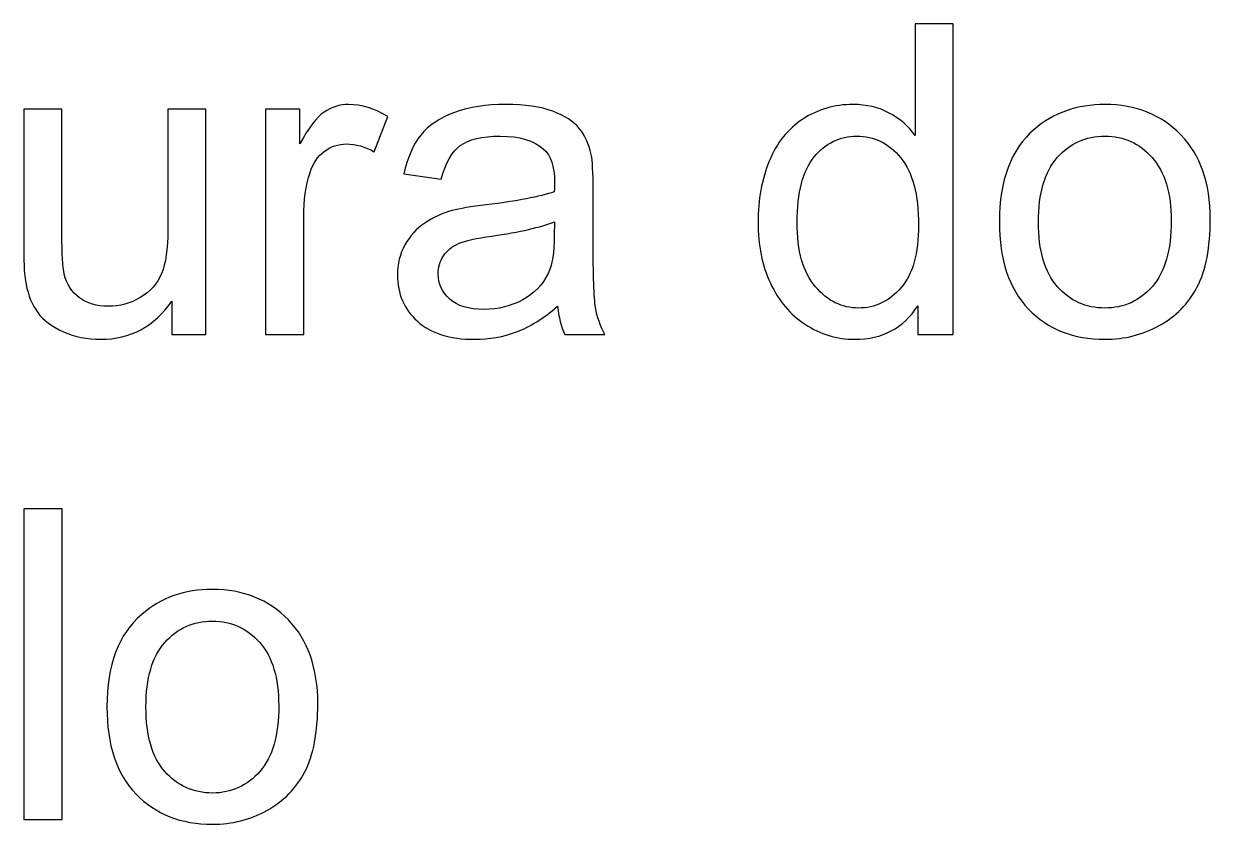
# Model space of a CAD drawing. Header units: millimetres. Extents: x -300 to 279, y -192 to 238.
# Drawn here: x -112.56 to -77.83, y 144.57 to 167.99 of the extents above; entities that cross this region are included whole.
import ezdxf

# ---------------------------------------------------------------- set-up
doc = ezdxf.new("R2010")
doc.units = ezdxf.units.MM
doc.layers.add('CAMADA_1', color=7, linetype='CONTINUOUS')

msp = doc.modelspace()

# ---------------------------------------------------------------- linework, layer by layer
at = {"layer": 'CAMADA_1', "color": 250}
for points, knots in [([(-86.3954, 158.8961), (-86.3954, 158.8961), (-86.3954, 159.7322), (-86.3954, 159.7322), (-86.8124, 159.0824), (-87.4262, 158.7564), (-88.2369, 158.7564), (-88.7618, 158.7564), (-89.2444, 158.9003), (-89.6826, 159.1903), (-90.1228, 159.4782), (-90.4636, 159.8825), (-90.707, 160.3989), (-90.9483, 160.9175), (-91.069, 161.5123), (-91.069, 162.1854), (-91.069, 162.8416), (-90.9589, 163.4364), (-90.7409, 163.9719), (-90.5208, 164.5053), (-90.1927, 164.9159), (-89.7545, 165.1995), (-89.3185, 165.4853), (-88.8274, 165.6271), (-88.2877, 165.6271), (-87.8898, 165.6271), (-87.5363, 165.5424), (-87.2272, 165.3752), (-86.9182, 165.208), (-86.6663, 164.9879), (-86.4716, 164.7191), (-86.4716, 164.7191), (-86.4716, 167.9893), (-86.4716, 167.9893), (-86.4716, 167.9893), (-85.354, 167.9893), (-85.354, 167.9893), (-85.354, 167.9893), (-85.354, 158.8961), (-85.354, 158.8961), (-85.354, 158.8961), (-86.3954, 158.8961), (-86.3954, 158.8961)], [0, 0, 0, 0, 0.0714286, 0.0714286, 0.0714286, 0.1428571, 0.1428571, 0.1428571, 0.2142857, 0.2142857, 0.2142857, 0.2857143, 0.2857143, 0.2857143, 0.3571429, 0.3571429, 0.3571429, 0.4285714, 0.4285714, 0.4285714, 0.5, 0.5, 0.5, 0.5714286, 0.5714286, 0.5714286, 0.6428571, 0.6428571, 0.6428571, 0.7142857, 0.7142857, 0.7142857, 0.7857143, 0.7857143, 0.7857143, 0.8571429, 0.8571429, 0.8571429, 0.9285714, 0.9285714, 0.9285714, 1, 1, 1, 1]), ([(-108.2288, 158.8961), (-108.2288, 158.8961), (-108.2288, 159.8761), (-108.2288, 159.8761), (-108.741, 159.1289), (-109.4353, 158.7564), (-110.3137, 158.7564), (-110.7011, 158.7564), (-111.063, 158.8305), (-111.3996, 158.9787), (-111.7361, 159.1289), (-111.9859, 159.3152), (-112.1489, 159.5396), (-112.3118, 159.7661), (-112.4261, 160.0412), (-112.4918, 160.3672), (-112.5362, 160.5873), (-112.5595, 160.9345), (-112.5595, 161.4086), (-112.5595, 161.4086), (-112.5595, 165.4874), (-112.5595, 165.4874), (-112.5595, 165.4874), (-111.4419, 165.4874), (-111.4419, 165.4874), (-111.4419, 165.4874), (-111.4419, 161.8404), (-111.4419, 161.8404), (-111.4419, 161.2583), (-111.4186, 160.8646), (-111.3742, 160.6635), (-111.3043, 160.3693), (-111.1561, 160.1407), (-110.9275, 159.9735), (-110.7011, 159.8063), (-110.4217, 159.7216), (-110.0872, 159.7216), (-109.7528, 159.7216), (-109.4395, 159.8063), (-109.1474, 159.9777), (-108.8553, 160.1492), (-108.6479, 160.3841), (-108.5251, 160.6783), (-108.4045, 160.9726), (-108.3431, 161.4022), (-108.3431, 161.9632), (-108.3431, 161.9632), (-108.3431, 165.4874), (-108.3431, 165.4874), (-108.3431, 165.4874), (-107.2255, 165.4874), (-107.2255, 165.4874), (-107.2255, 165.4874), (-107.2255, 158.8961), (-107.2255, 158.8961), (-107.2255, 158.8961), (-108.2288, 158.8961), (-108.2288, 158.8961)], [0, 0, 0, 0, 0.0526316, 0.0526316, 0.0526316, 0.1052632, 0.1052632, 0.1052632, 0.1578947, 0.1578947, 0.1578947, 0.2105263, 0.2105263, 0.2105263, 0.2631579, 0.2631579, 0.2631579, 0.3157895, 0.3157895, 0.3157895, 0.3684211, 0.3684211, 0.3684211, 0.4210526, 0.4210526, 0.4210526, 0.4736842, 0.4736842, 0.4736842, 0.5263158, 0.5263158, 0.5263158, 0.5789474, 0.5789474, 0.5789474, 0.6315789, 0.6315789, 0.6315789, 0.6842105, 0.6842105, 0.6842105, 0.7368421, 0.7368421, 0.7368421, 0.7894737, 0.7894737, 0.7894737, 0.8421053, 0.8421053, 0.8421053, 0.8947368, 0.8947368, 0.8947368, 0.9473684, 0.9473684, 0.9473684, 1, 1, 1, 1]), ([(-105.4835, 158.8961), (-105.4835, 158.8961), (-105.4835, 165.4874), (-105.4835, 165.4874), (-105.4835, 165.4874), (-104.4802, 165.4874), (-104.4802, 165.4874), (-104.4802, 165.4874), (-104.4802, 164.4778), (-104.4802, 164.4778), (-104.2241, 164.9455), (-103.987, 165.2546), (-103.769, 165.4027), (-103.551, 165.553), (-103.3118, 165.6271), (-103.0514, 165.6271), (-102.6747, 165.6271), (-102.2916, 165.5086), (-101.9021, 165.2736), (-101.9021, 165.2736), (-102.3, 164.2428), (-102.3, 164.2428), (-102.571, 164.3952), (-102.8419, 164.4714), (-103.1128, 164.4714), (-103.3562, 164.4714), (-103.5743, 164.3973), (-103.7669, 164.2513), (-103.9595, 164.1052), (-104.0971, 163.902), (-104.1796, 163.6417), (-104.3045, 163.2459), (-104.3659, 162.8119), (-104.3659, 162.3399), (-104.3659, 162.3399), (-104.3659, 158.8961), (-104.3659, 158.8961), (-104.3659, 158.8961), (-105.4835, 158.8961), (-105.4835, 158.8961)], [0, 0, 0, 0, 0.0769231, 0.0769231, 0.0769231, 0.1538462, 0.1538462, 0.1538462, 0.2307692, 0.2307692, 0.2307692, 0.3076923, 0.3076923, 0.3076923, 0.3846154, 0.3846154, 0.3846154, 0.4615385, 0.4615385, 0.4615385, 0.5384615, 0.5384615, 0.5384615, 0.6153846, 0.6153846, 0.6153846, 0.6923077, 0.6923077, 0.6923077, 0.7692308, 0.7692308, 0.7692308, 0.8461538, 0.8461538, 0.8461538, 0.9230769, 0.9230769, 0.9230769, 1, 1, 1, 1]), ([(-96.9364, 159.7216), (-97.3513, 159.3681), (-97.7513, 159.1205), (-98.1344, 158.9744), (-98.5175, 158.8284), (-98.9282, 158.7564), (-99.3684, 158.7564), (-100.0923, 158.7564), (-100.649, 158.9321), (-101.0385, 159.2856), (-101.428, 159.6369), (-101.6227, 160.0878), (-101.6227, 160.636), (-101.6227, 160.9577), (-101.5486, 161.252), (-101.4026, 161.5187), (-101.2544, 161.7854), (-101.0618, 161.997), (-100.8247, 162.1579), (-100.5855, 162.3188), (-100.3188, 162.4415), (-100.0204, 162.5241), (-99.8002, 162.5812), (-99.4679, 162.6363), (-99.0255, 162.6913), (-98.1238, 162.7971), (-97.4571, 162.9262), (-97.0316, 163.0744), (-97.0274, 163.2268), (-97.0253, 163.3242), (-97.0253, 163.3644), (-97.0253, 163.8174), (-97.1311, 164.137), (-97.3428, 164.3232), (-97.6285, 164.5751), (-98.054, 164.7), (-98.617, 164.7), (-99.1441, 164.7), (-99.5335, 164.6069), (-99.7833, 164.4227), (-100.0352, 164.2386), (-100.2193, 163.9126), (-100.34, 163.4427), (-100.34, 163.4427), (-101.4322, 163.5951), (-101.4322, 163.5951), (-101.3327, 164.0629), (-101.1697, 164.4418), (-100.9411, 164.7296), (-100.7125, 165.0175), (-100.3823, 165.2376), (-99.9505, 165.3943), (-99.5208, 165.5488), (-99.0192, 165.6271), (-98.4519, 165.6271), (-97.8889, 165.6271), (-97.4296, 165.5615), (-97.0761, 165.4281), (-96.7247, 165.2948), (-96.4644, 165.1297), (-96.2993, 164.9286), (-96.1342, 164.7275), (-96.0178, 164.4735), (-95.95, 164.1666), (-95.914, 163.9761), (-95.895, 163.6332), (-95.895, 163.14), (-95.895, 163.14), (-95.895, 161.6584), (-95.895, 161.6584), (-95.895, 160.6233), (-95.8717, 159.9693), (-95.8251, 159.692), (-95.7807, 159.4147), (-95.6876, 159.1501), (-95.5521, 158.8961), (-95.5521, 158.8961), (-96.7205, 158.8961), (-96.7205, 158.8961), (-96.8327, 159.1311), (-96.9046, 159.4062), (-96.9364, 159.7216)], [0, 0, 0, 0, 0.037037, 0.037037, 0.037037, 0.0740741, 0.0740741, 0.0740741, 0.1111111, 0.1111111, 0.1111111, 0.1481481, 0.1481481, 0.1481481, 0.1851852, 0.1851852, 0.1851852, 0.2222222, 0.2222222, 0.2222222, 0.2592593, 0.2592593, 0.2592593, 0.2962963, 0.2962963, 0.2962963, 0.3333333, 0.3333333, 0.3333333, 0.3703704, 0.3703704, 0.3703704, 0.4074074, 0.4074074, 0.4074074, 0.4444444, 0.4444444, 0.4444444, 0.4814815, 0.4814815, 0.4814815, 0.5185185, 0.5185185, 0.5185185, 0.5555556, 0.5555556, 0.5555556, 0.5925926, 0.5925926, 0.5925926, 0.6296296, 0.6296296, 0.6296296, 0.6666667, 0.6666667, 0.6666667, 0.7037037, 0.7037037, 0.7037037, 0.7407407, 0.7407407, 0.7407407, 0.7777778, 0.7777778, 0.7777778, 0.8148148, 0.8148148, 0.8148148, 0.8518519, 0.8518519, 0.8518519, 0.8888889, 0.8888889, 0.8888889, 0.9259259, 0.9259259, 0.9259259, 0.962963, 0.962963, 0.962963, 1, 1, 1, 1]), ([(-84.0057, 162.1918), (-84.0057, 163.4088), (-83.667, 164.3105), (-82.9876, 164.8969), (-82.4224, 165.3837), (-81.7303, 165.6271), (-80.9154, 165.6271), (-80.0115, 165.6271), (-79.2707, 165.3308), (-78.695, 164.7381), (-78.1214, 164.1476), (-77.8335, 163.3284), (-77.8335, 162.2849), (-77.8335, 161.4382), (-77.9605, 160.7736), (-78.2145, 160.2889), (-78.4685, 159.8042), (-78.8389, 159.4274), (-79.3257, 159.1586), (-79.8105, 158.8897), (-80.3417, 158.7564), (-80.9154, 158.7564), (-81.8382, 158.7564), (-82.5833, 159.0506), (-83.1527, 159.6412), (-83.7221, 160.2317), (-84.0057, 161.0826), (-84.0057, 162.1918)], [0, 0, 0, 0, 0.1111111, 0.1111111, 0.1111111, 0.2222222, 0.2222222, 0.2222222, 0.3333333, 0.3333333, 0.3333333, 0.4444444, 0.4444444, 0.4444444, 0.5555556, 0.5555556, 0.5555556, 0.6666667, 0.6666667, 0.6666667, 0.7777778, 0.7777778, 0.7777778, 0.8888889, 0.8888889, 0.8888889, 1, 1, 1, 1]), ([(-89.926, 162.1833), (-89.926, 161.3409), (-89.7482, 160.7122), (-89.3905, 160.2952), (-89.0349, 159.8782), (-88.6137, 159.6708), (-88.1289, 159.6708), (-87.64, 159.6708), (-87.2251, 159.8698), (-86.8822, 160.2677), (-86.5414, 160.6656), (-86.37, 161.2731), (-86.37, 162.0902), (-86.37, 162.9876), (-86.5436, 163.648), (-86.8928, 164.0692), (-87.2399, 164.4905), (-87.6696, 164.7), (-88.1797, 164.7), (-88.6772, 164.7), (-89.092, 164.4989), (-89.4265, 164.0946), (-89.7588, 163.6904), (-89.926, 163.0532), (-89.926, 162.1833)], [0, 0, 0, 0, 0.125, 0.125, 0.125, 0.25, 0.25, 0.25, 0.375, 0.375, 0.375, 0.5, 0.5, 0.5, 0.625, 0.625, 0.625, 0.75, 0.75, 0.75, 0.875, 0.875, 0.875, 1, 1, 1, 1]), ([(-82.8627, 162.1896), (-82.8627, 161.3472), (-82.6785, 160.7164), (-82.3102, 160.2995), (-81.9398, 159.8804), (-81.4763, 159.6708), (-80.9154, 159.6708), (-80.3608, 159.6708), (-79.8994, 159.8804), (-79.5289, 160.3016), (-79.1606, 160.7228), (-78.9765, 161.3641), (-78.9765, 162.2256), (-78.9765, 163.0384), (-79.1628, 163.6544), (-79.5332, 164.0714), (-79.9036, 164.4905), (-80.365, 164.7), (-80.9154, 164.7), (-81.4763, 164.7), (-81.9398, 164.4926), (-82.3102, 164.0756), (-82.6785, 163.6586), (-82.8627, 163.03), (-82.8627, 162.1896)], [0, 0, 0, 0, 0.125, 0.125, 0.125, 0.25, 0.25, 0.25, 0.375, 0.375, 0.375, 0.5, 0.5, 0.5, 0.625, 0.625, 0.625, 0.75, 0.75, 0.75, 0.875, 0.875, 0.875, 1, 1, 1, 1]), ([(-97.0253, 162.1981), (-97.4317, 162.033), (-98.0413, 161.8933), (-98.8541, 161.779), (-99.3155, 161.7134), (-99.6415, 161.6393), (-99.832, 161.5568), (-100.0225, 161.4742), (-100.1685, 161.3536), (-100.2723, 161.1969), (-100.376, 161.0382), (-100.4289, 160.8625), (-100.4289, 160.6678), (-100.4289, 160.3735), (-100.3167, 160.1259), (-100.0902, 159.929), (-99.8637, 159.7322), (-99.5335, 159.6327), (-99.0996, 159.6327), (-98.6699, 159.6327), (-98.2868, 159.7258), (-97.9503, 159.9142), (-97.6158, 160.1005), (-97.3682, 160.3566), (-97.2116, 160.6805), (-97.0909, 160.9323), (-97.0316, 161.3028), (-97.0316, 161.7917), (-97.0316, 161.7917), (-97.0253, 162.1981), (-97.0253, 162.1981)], [0, 0, 0, 0, 0.1, 0.1, 0.1, 0.2, 0.2, 0.2, 0.3, 0.3, 0.3, 0.4, 0.4, 0.4, 0.5, 0.5, 0.5, 0.6, 0.6, 0.6, 0.7, 0.7, 0.7, 0.8, 0.8, 0.8, 0.9, 0.9, 0.9, 1, 1, 1, 1]), ([(-112.5532, 144.7081), (-112.5532, 144.7081), (-112.5532, 153.8013), (-112.5532, 153.8013), (-112.5532, 153.8013), (-111.4356, 153.8013), (-111.4356, 153.8013), (-111.4356, 153.8013), (-111.4356, 144.7081), (-111.4356, 144.7081), (-111.4356, 144.7081), (-112.5532, 144.7081), (-112.5532, 144.7081)], [0, 0, 0, 0, 0.25, 0.25, 0.25, 0.5, 0.5, 0.5, 0.75, 0.75, 0.75, 1, 1, 1, 1]), ([(-110.1254, 148.0038), (-110.1254, 149.2208), (-109.7867, 150.1225), (-109.1073, 150.7089), (-108.5421, 151.1957), (-107.85, 151.4391), (-107.0351, 151.4391), (-106.1312, 151.4391), (-105.3904, 151.1428), (-104.8147, 150.5501), (-104.2411, 149.9596), (-103.9532, 149.1404), (-103.9532, 148.0969), (-103.9532, 147.2502), (-104.0802, 146.5856), (-104.3342, 146.1009), (-104.5882, 145.6162), (-104.9586, 145.2394), (-105.4454, 144.9706), (-105.9302, 144.7017), (-106.4614, 144.5684), (-107.0351, 144.5684), (-107.9579, 144.5684), (-108.703, 144.8626), (-109.2724, 145.4532), (-109.8418, 146.0437), (-110.1254, 146.8946), (-110.1254, 148.0038)], [0, 0, 0, 0, 0.1111111, 0.1111111, 0.1111111, 0.2222222, 0.2222222, 0.2222222, 0.3333333, 0.3333333, 0.3333333, 0.4444444, 0.4444444, 0.4444444, 0.5555556, 0.5555556, 0.5555556, 0.6666667, 0.6666667, 0.6666667, 0.7777778, 0.7777778, 0.7777778, 0.8888889, 0.8888889, 0.8888889, 1, 1, 1, 1]), ([(-108.9824, 148.0016), (-108.9824, 147.1592), (-108.7982, 146.5284), (-108.4299, 146.1115), (-108.0595, 145.6924), (-107.596, 145.4828), (-107.0351, 145.4828), (-106.4805, 145.4828), (-106.0191, 145.6924), (-105.6486, 146.1136), (-105.2803, 146.5348), (-105.0962, 147.1761), (-105.0962, 148.0376), (-105.0962, 148.8504), (-105.2825, 149.4664), (-105.6529, 149.8834), (-106.0233, 150.3025), (-106.4847, 150.512), (-107.0351, 150.512), (-107.596, 150.512), (-108.0595, 150.3046), (-108.4299, 149.8876), (-108.7982, 149.4706), (-108.9824, 148.842), (-108.9824, 148.0016)], [0, 0, 0, 0, 0.125, 0.125, 0.125, 0.25, 0.25, 0.25, 0.375, 0.375, 0.375, 0.5, 0.5, 0.5, 0.625, 0.625, 0.625, 0.75, 0.75, 0.75, 0.875, 0.875, 0.875, 1, 1, 1, 1])]:
    msp.add_open_spline(points, degree=3, knots=knots, dxfattribs=at)

doc.saveas('drawing.dxf')
